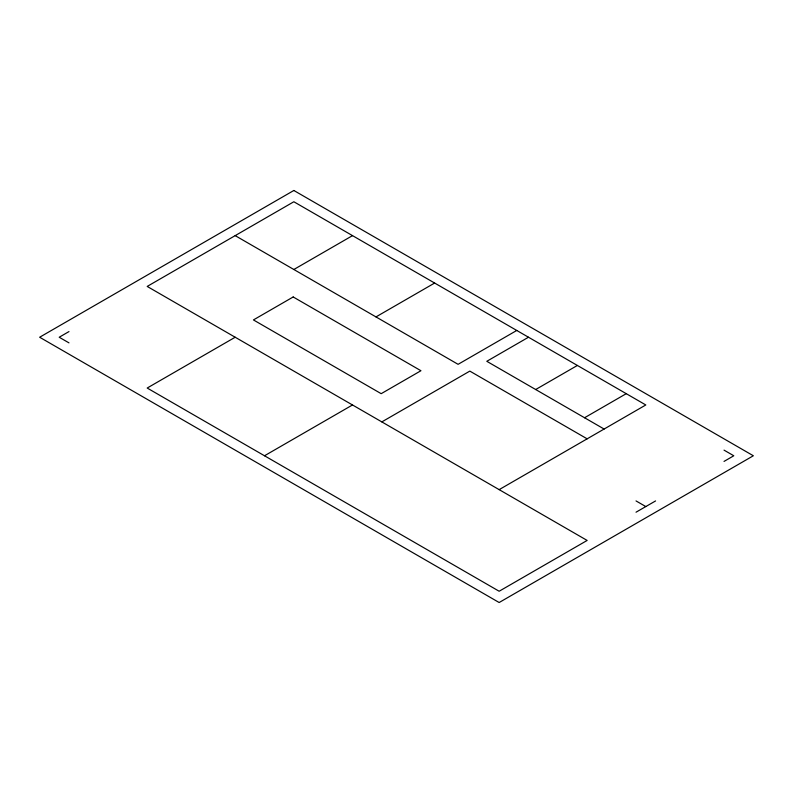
<?xml version="1.0" encoding="UTF-8"?>
<svg xmlns="http://www.w3.org/2000/svg" width="793" height="793" viewBox="0 0 793 793"><rect width="100%" height="100%" fill="white"/><g stroke="black" fill="none" stroke-linecap="round" stroke-linejoin="round"><path stroke-width="1.19" d="M68.981 331.583L59.207 337.233L68.981 342.873M293.846 269.501L352.508 235.63M235.184 337.233L147.191 388.035L499.154 591.241L587.147 540.439L147.191 286.432L293.846 201.759L645.809 404.965L499.154 489.638M375.971 316.913L434.633 283.042M264.515 455.767L352.508 404.965M516.758 330.463L458.096 364.324L235.184 235.63M381.839 421.896L469.823 371.104L587.147 438.836M528.485 337.233L486.793 361.301L604.117 429.043M535.671 389.532L577.373 365.454M584.56 417.752L626.252 393.675M636.026 512.209L655.583 500.928M724.019 461.417L733.793 455.767L724.019 450.127M636.026 500.928L645.809 506.568M293.846 190.479L39.65 337.233L499.154 602.521L753.35 455.767L293.846 190.479M293.192 296.969L253.433 319.926L381.185 393.675L420.944 370.727L293.192 296.969"/></g></svg>
